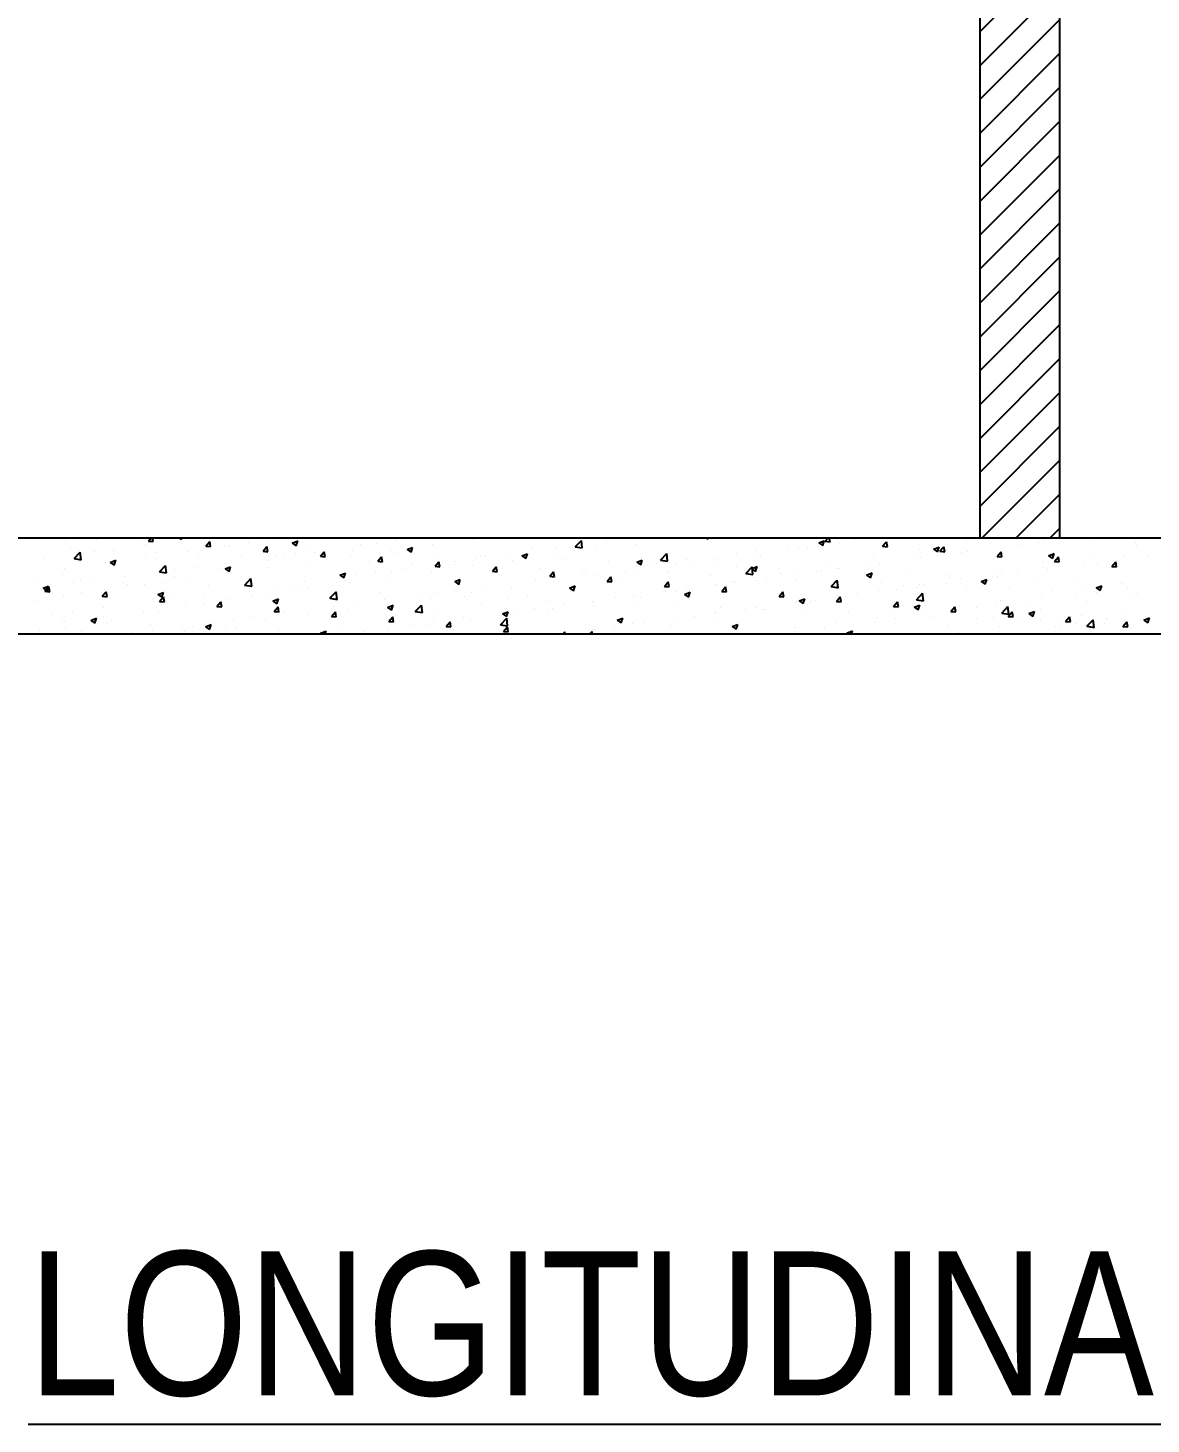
# Model space of a CAD drawing. Header units: inches. Extents: x 2738 to 3098, y 1543 to 1887.
# Drawn here: x 2876.8 to 2947.1, y 1542.5 to 1629.9 of the extents above; entities that cross this region are included whole.
import ezdxf

# ---------------------------------------------------------------- set-up
doc = ezdxf.new("R2010")
doc.units = ezdxf.units.IN
doc.header["$LTSCALE"] = 15
doc.header["$MEASUREMENT"] = 0
for name, color, linetype in [('Dim', 7, 'Continuous'), ('Hatch', 8, 'Continuous'), ('Sep. Tank', 5, 'Continuous'), ('Text', 4, 'Continuous')]:
    doc.layers.add(name, color=color, linetype=linetype)
doc.styles.add('AR_Arial Narrow', font='ARIALN.TTF')

msp = doc.modelspace()

# ---------------------------------------------------------------- hatches: boundary and pattern name
at = {"layer": 'Dim'}
h = msp.add_hatch(dxfattribs=at)
h.set_pattern_fill('ANSI31', color=256, scale=12)
h.paths.add_polyline_path([(2798.38335, 1834.10842), (2754.38335, 1834.10842), (2754.38335, 1790.10842), (2798.38335, 1790.10842), (2798.38335, 1809.10842), (2788.38335, 1809.10842), (2788.38335, 1800.10842), (2764.38335, 1800.10842), (2764.38335, 1824.10842), (2788.38335, 1824.10842), (2788.38335, 1815.10842), (2798.38335, 1815.10842)])
h.paths.add_polyline_path([(2840.38335, 1850.60842), (2936.38335, 1850.60842), (2936.38335, 1833.60842), (2941.38335, 1833.60842), (2941.38335, 1850.60842), (3001.38335, 1850.60842), (3001.38335, 1815.10842), (3011.38335, 1815.10842), (3011.38335, 1860.60842), (2830.38335, 1860.60842), (2830.38335, 1815.10842), (2840.38335, 1815.10842)])
h.paths.add_polyline_path([(2840.38335, 1809.10842), (2830.38335, 1809.10842), (2830.38335, 1763.60842), (3011.38335, 1763.60842), (3011.38335, 1809.10842), (3001.38335, 1809.10842), (3001.38335, 1773.60842), (2941.38335, 1773.60842), (2941.38335, 1785.60842), (2936.38335, 1785.60842), (2936.38335, 1773.60842), (2840.38335, 1773.60842)])
h.paths.add_polyline_path([(2840.38335, 1683.9922), (2830.38335, 1683.9922), (2830.38335, 1659.9922), (2840.38335, 1659.9922)])
h.paths.add_polyline_path([(2845.38335, 1633.9922), (2840.38335, 1633.9922), (2840.38335, 1653.9922), (2830.38335, 1653.9922), (2830.38335, 1597.9922), (2845.38335, 1597.9922)])
h.paths.add_polyline_path([(3012.38335, 1647.9922), (3002.38335, 1647.9922), (3002.38335, 1633.9922), (2997.38335, 1633.9922), (2997.38335, 1597.9922), (3012.38335, 1597.9922)])
h.paths.add_polyline_path([(3012.38335, 1683.9922), (3002.38335, 1683.9922), (3002.38335, 1653.9922), (3012.38335, 1653.9922)])
h.paths.add_polyline_path([(2941.38335, 1681.7006), (2936.38335, 1681.7006), (2936.38335, 1653.9922), (2941.38335, 1653.9922)])
h.paths.add_polyline_path([(2941.38335, 1653.9922), (2936.38335, 1653.9922), (2936.38335, 1639.9922), (2941.38335, 1639.9922)])
h.paths.add_polyline_path([(2941.38335, 1633.9922), (2936.38335, 1633.9922), (2936.38335, 1597.9922), (2941.38335, 1597.9922)])
h.paths.add_polyline_path([(2941.38335, 1825.60842), (2936.38335, 1825.60842), (2936.38335, 1813.60842), (2941.38335, 1813.60842)])
h.paths.add_polyline_path([(2941.38335, 1805.60842), (2936.38335, 1805.60842), (2936.38335, 1793.60842), (2941.38335, 1793.60842)], flags=17)

# ---------------------------------------------------------------- linework, layer by layer
at = {"layer": 'Hatch', "linetype": 'Continuous'}
for p, q in [((2878.444, 1597.99116), (2878.444, 1597.99116)), ((2879.17579, 1597.73471), (2879.17579, 1597.73471)), ((2881.11311, 1597.87839), (2881.11311, 1597.87839)), ((2883.78222, 1597.76562), (2883.78222, 1597.76562)), ((2884.16703, 1597.55615), (2884.16703, 1597.55615)), ((2884.37879, 1597.78197), (2884.5552, 1597.9922)), ((2884.37879, 1597.78197), (2884.67765, 1597.75582)), ((2884.67763, 1597.75578), (2884.63402, 1597.9922)), ((2886.29308, 1597.9922), (2886.43195, 1597.89853)), ((2886.43192, 1597.89853), (2886.46335, 1597.9922)), ((2886.45133, 1597.65284), (2886.45133, 1597.65284)), ((2887.32478, 1597.97188), (2887.32478, 1597.97188)), ((2887.96509, 1597.46821), (2888.20613, 1597.75547)), ((2888.26393, 1597.44202), (2888.20612, 1597.75544)), ((2890.63784, 1597.69363), (2890.63784, 1597.69363)), ((2891.89736, 1597.78942), (2891.89736, 1597.78942)), ((2893.36888, 1597.66585), (2893.71897, 1597.80024)), ((2893.36888, 1597.66585), (2893.61759, 1597.49809)), ((2893.61757, 1597.49809), (2893.71895, 1597.80023)), ((2897.66778, 1597.59684), (2897.66778, 1597.59684)), ((2898.61565, 1597.65946), (2898.61565, 1597.65946)), ((2899.86735, 1597.82425), (2899.86735, 1597.82425)), ((2902.12315, 1597.54686), (2902.12315, 1597.54686)), ((2904.69033, 1597.89891), (2904.69033, 1597.89891)), ((2911.07786, 1597.42785), (2911.4673, 1597.83373)), ((2911.24105, 1597.84917), (2911.24105, 1597.84917)), ((2911.5221, 1597.35844), (2911.46686, 1597.83328)), ((2913.05189, 1597.76114), (2913.05189, 1597.76114)), ((2914.84472, 1597.60156), (2914.84472, 1597.60156)), ((2917.44165, 1597.97644), (2917.44165, 1597.97644)), ((2919.25294, 1597.9922), (2919.37565, 1597.90943)), ((2919.37562, 1597.90943), (2919.4034, 1597.9922)), ((2926.31258, 1597.67675), (2926.66267, 1597.81114)), ((2926.31258, 1597.67675), (2926.56129, 1597.509)), ((2926.56127, 1597.50899), (2926.66265, 1597.81113)), ((2926.72064, 1597.7778), (2926.90055, 1597.9922)), ((2926.72064, 1597.7778), (2927.0195, 1597.75165)), ((2927.01948, 1597.75161), (2926.9751, 1597.9922)), ((2927.50051, 1597.86445), (2927.50051, 1597.86445)), ((2927.63768, 1597.71105), (2927.63768, 1597.71105)), ((2928.5302, 1597.869), (2928.5302, 1597.869)), ((2930.30694, 1597.46404), (2930.54799, 1597.7513)), ((2930.60578, 1597.43785), (2930.54797, 1597.75127)), ((2935.56013, 1597.77221), (2935.56013, 1597.77221)), ((2938.79138, 1597.55203), (2938.79138, 1597.55203)), ((2940.04308, 1597.71682), (2940.04308, 1597.71682)), ((2940.389, 1597.78859), (2940.389, 1597.78859)), ((2940.80725, 1597.95233), (2940.80725, 1597.95233)), ((2941.93674, 1597.96612), (2941.93674, 1597.96612)), ((2943.47636, 1597.83956), (2943.47636, 1597.83956)), ((2946.14548, 1597.72678), (2946.14548, 1597.72678)), ((2877.86392, 1596.72633), (2877.86392, 1596.72633)), ((2879.49824, 1597.31954), (2879.49824, 1597.31954)), ((2879.72309, 1596.69479), (2880.16777, 1596.62583)), ((2879.72351, 1596.69524), (2880.11296, 1597.10112)), ((2880.16777, 1596.62583), (2880.11253, 1597.10068)), ((2881.02167, 1597.14206), (2881.02167, 1597.14206)), ((2882.16735, 1597.20677), (2882.16735, 1597.20677)), ((2882.27337, 1597.30685), (2882.27337, 1597.30685)), ((2884.20771, 1596.74239), (2884.20771, 1596.74239)), ((2884.80598, 1596.69258), (2884.80598, 1596.69258)), ((2884.83646, 1597.09399), (2884.83646, 1597.09399)), ((2886.80465, 1597.11727), (2886.80465, 1597.11727)), ((2887.50557, 1596.98122), (2887.50557, 1596.98122)), ((2887.72191, 1597.1931), (2887.72191, 1597.1931)), ((2887.96509, 1597.46821), (2888.26395, 1597.44206)), ((2889.12045, 1597.54007), (2889.12045, 1597.54007)), ((2889.37183, 1597.46932), (2889.37183, 1597.46932)), ((2890.17469, 1596.86844), (2890.17469, 1596.86844)), ((2891.55139, 1597.15445), (2891.79244, 1597.44171)), ((2891.55139, 1597.15445), (2891.85025, 1597.1283)), ((2891.78956, 1597.42729), (2891.78956, 1597.42729)), ((2891.85023, 1597.12826), (2891.79242, 1597.44167)), ((2892.31254, 1596.82964), (2892.31254, 1596.82964)), ((2892.8438, 1596.75567), (2892.8438, 1596.75567)), ((2893.56424, 1596.99443), (2893.56424, 1596.99443)), ((2894.45867, 1597.31452), (2894.45867, 1597.31452)), ((2894.75185, 1597.09632), (2894.75185, 1597.09632)), ((2895.13769, 1596.84068), (2895.37874, 1597.12795)), ((2895.13769, 1596.84069), (2895.43655, 1596.81454)), ((2895.43653, 1596.8145), (2895.37872, 1597.12791)), ((2895.4579, 1597.24374), (2895.4579, 1597.24374)), ((2897.00068, 1596.85188), (2897.00068, 1596.85188)), ((2897.12778, 1597.20174), (2897.12778, 1597.20174)), ((2898.72399, 1596.52692), (2898.96504, 1596.81419)), ((2899.02283, 1596.50074), (2898.96502, 1596.81415)), ((2899.52621, 1597.17197), (2899.52621, 1597.17197)), ((2899.7969, 1597.08897), (2899.7969, 1597.08897)), ((2900.55453, 1597.26541), (2900.90462, 1597.3998)), ((2900.55453, 1597.26541), (2900.80324, 1597.09766)), ((2900.80322, 1597.09765), (2900.9046, 1597.39979)), ((2902.46601, 1596.97619), (2902.46601, 1596.97619)), ((2904.85511, 1596.68201), (2904.85511, 1596.68201)), ((2905.13512, 1596.86342), (2905.13512, 1596.86342)), ((2905.40919, 1596.84812), (2905.40919, 1596.84812)), ((2906.74877, 1596.93132), (2906.74877, 1596.93132)), ((2907.74018, 1596.86498), (2908.09027, 1596.99936)), ((2907.74018, 1596.86497), (2907.98889, 1596.69722)), ((2907.80423, 1596.75065), (2907.80423, 1596.75065)), ((2907.98886, 1596.69721), (2908.09024, 1596.99936)), ((2908.32512, 1597.34864), (2908.32512, 1597.34864)), ((2909.752, 1596.92941), (2909.752, 1596.92941)), ((2909.90653, 1597.34704), (2909.90653, 1597.34704)), ((2911.07742, 1597.42739), (2911.52211, 1597.35843)), ((2911.15823, 1597.51183), (2911.15823, 1597.51183)), ((2912.31918, 1597.28147), (2912.31918, 1597.28147)), ((2916.41406, 1596.60025), (2916.80351, 1597.00613)), ((2916.85831, 1596.53084), (2916.80307, 1597.00569)), ((2921.1974, 1597.03463), (2921.1974, 1597.03463)), ((2922.4491, 1597.19942), (2922.4491, 1597.19942)), ((2922.47357, 1596.98412), (2922.47357, 1596.98412)), ((2922.69833, 1596.86795), (2922.69833, 1596.86795)), ((2924.34276, 1597.44872), (2924.34276, 1597.44872)), ((2925.0705, 1597.359), (2925.0705, 1597.359)), ((2925.61427, 1597.36847), (2925.61427, 1597.36847)), ((2929.72827, 1596.77116), (2929.72827, 1596.77116)), ((2930.30694, 1597.46404), (2930.6058, 1597.43789)), ((2932.48827, 1596.72221), (2932.48827, 1596.72221)), ((2932.6442, 1597.27169), (2932.6442, 1597.27169)), ((2932.69935, 1596.74156), (2932.69935, 1596.74156)), ((2933.49823, 1597.27632), (2933.84832, 1597.4107)), ((2933.49823, 1597.27631), (2933.74694, 1597.10856)), ((2933.73997, 1596.887), (2933.73997, 1596.887)), ((2933.74692, 1597.10855), (2933.8483, 1597.4107)), ((2933.89324, 1597.15028), (2934.13429, 1597.43754)), ((2933.89324, 1597.15028), (2934.1921, 1597.12413)), ((2934.19209, 1597.12409), (2934.13427, 1597.43751)), ((2935.26654, 1597.09361), (2935.26654, 1597.09361)), ((2935.63363, 1597.1363), (2935.63363, 1597.1363)), ((2937.47954, 1596.83652), (2937.72059, 1597.12378)), ((2937.47955, 1596.83652), (2937.7784, 1596.81037)), ((2937.77839, 1596.81033), (2937.72057, 1597.12375)), ((2937.79207, 1597.4137), (2937.79207, 1597.4137)), ((2940.68388, 1596.87588), (2941.03397, 1597.01026)), ((2940.68388, 1596.87588), (2940.93259, 1596.70812)), ((2940.93256, 1596.70811), (2941.03395, 1597.01026)), ((2941.06585, 1596.52276), (2941.30689, 1596.81002)), ((2941.36469, 1596.49657), (2941.30687, 1596.80999)), ((2943.30154, 1597.02348), (2943.30154, 1597.02348)), ((2945.42092, 1596.79626), (2945.42092, 1596.79626)), ((2946.21747, 1597.52401), (2946.21747, 1597.52401)), ((2946.92451, 1596.82388), (2946.92451, 1596.82388)), ((2879.11499, 1596.07024), (2879.11499, 1596.07024)), ((2881.68218, 1596.4223), (2881.68218, 1596.4223)), ((2881.89005, 1596.19205), (2881.89005, 1596.19205)), ((2881.98212, 1596.45364), (2882.33221, 1596.58802)), ((2881.98212, 1596.45364), (2882.23083, 1596.28588)), ((2882.23081, 1596.28587), (2882.33219, 1596.58802)), ((2885.05929, 1595.86719), (2885.50398, 1595.79823)), ((2885.05972, 1595.86764), (2885.44916, 1596.27352)), ((2885.50397, 1595.79824), (2885.44873, 1596.27309)), ((2886.00943, 1595.99982), (2886.00943, 1595.99982)), ((2887.26113, 1596.16461), (2887.26113, 1596.16461)), ((2888.91998, 1596.09527), (2888.91998, 1596.09527)), ((2889.15479, 1596.41392), (2889.15479, 1596.41392)), ((2889.16777, 1596.0532), (2889.51786, 1596.18758)), ((2889.16777, 1596.0532), (2889.41648, 1595.88544)), ((2889.31103, 1595.80485), (2889.31103, 1595.80485)), ((2889.41646, 1595.88543), (2889.51784, 1596.18758)), ((2891.83591, 1596.5958), (2891.83591, 1596.5958)), ((2891.83656, 1596.12495), (2891.83656, 1596.12495)), ((2894.4335, 1596.49983), (2894.4335, 1596.49983)), ((2895.51291, 1596.64289), (2895.51291, 1596.64289)), ((2898.18202, 1596.53012), (2898.18202, 1596.53012)), ((2898.552, 1595.85219), (2898.552, 1595.85219)), ((2898.72399, 1596.52692), (2899.02285, 1596.50078)), ((2899.57732, 1595.84707), (2899.57732, 1595.84707)), ((2900.44566, 1596.1015), (2900.44566, 1596.1015)), ((2900.85113, 1596.41734), (2900.85113, 1596.41734)), ((2902.06235, 1595.88239), (2902.06235, 1595.88239)), ((2902.31029, 1596.21316), (2902.55134, 1596.50043)), ((2902.31029, 1596.21316), (2902.60915, 1596.18702)), ((2902.49326, 1596.34759), (2902.49326, 1596.34759)), ((2902.60913, 1596.18698), (2902.55132, 1596.50039)), ((2903.52025, 1596.30457), (2903.52025, 1596.30457)), ((2903.60342, 1596.51722), (2903.60342, 1596.51722)), ((2904.62953, 1596.23444), (2904.62953, 1596.23444)), ((2905.89659, 1595.8994), (2906.13764, 1596.18667)), ((2905.89659, 1595.8994), (2906.19545, 1595.87326)), ((2906.19544, 1595.87322), (2906.13762, 1596.18663)), ((2906.18936, 1596.1918), (2906.18936, 1596.1918)), ((2907.15506, 1596.55453), (2907.15506, 1596.55453)), ((2908.85847, 1596.07902), (2908.85847, 1596.07902)), ((2909.48289, 1595.58564), (2909.72394, 1595.87291)), ((2909.78174, 1595.55946), (2909.72392, 1595.87287)), ((2910.47334, 1596.63787), (2910.47334, 1596.63787)), ((2911.52758, 1595.96625), (2911.52758, 1595.96625)), ((2913.14246, 1596.5251), (2913.14246, 1596.5251)), ((2914.1967, 1595.85347), (2914.1967, 1595.85347)), ((2914.78392, 1595.93709), (2914.78392, 1595.93709)), ((2914.89429, 1596.20481), (2914.89429, 1596.20481)), ((2914.92582, 1596.46454), (2915.27592, 1596.59892)), ((2914.92582, 1596.46454), (2915.17454, 1596.29678)), ((2915.17451, 1596.29677), (2915.27589, 1596.59892)), ((2915.81157, 1596.41232), (2915.81157, 1596.41232)), ((2916.14599, 1596.3696), (2916.14599, 1596.3696)), ((2916.41363, 1596.59979), (2916.85831, 1596.53083)), ((2916.86647, 1595.8669), (2916.86647, 1595.8669)), ((2917.38085, 1596.31197), (2917.38085, 1596.31197)), ((2918.03965, 1596.6189), (2918.03965, 1596.6189)), ((2918.48068, 1596.29955), (2918.48068, 1596.29955)), ((2919.7824, 1596.36742), (2919.7824, 1596.36742)), ((2919.94803, 1596.66403), (2919.94803, 1596.66403)), ((2921.14979, 1596.18677), (2921.14979, 1596.18677)), ((2921.75027, 1595.77266), (2922.13971, 1596.17854)), ((2922.11147, 1596.0641), (2922.46156, 1596.19849)), ((2922.11147, 1596.0641), (2922.36018, 1595.89634)), ((2922.19451, 1595.70324), (2922.13927, 1596.17809)), ((2922.36016, 1595.89633), (2922.46154, 1596.19848)), ((2923.8189, 1596.074), (2923.8189, 1596.074)), ((2926.18516, 1595.89239), (2926.18516, 1595.89239)), ((2926.48802, 1595.96123), (2926.48802, 1595.96123)), ((2926.81234, 1596.27064), (2926.81234, 1596.27064)), ((2927.43686, 1596.05718), (2927.43686, 1596.05718)), ((2927.57689, 1596.04658), (2927.57689, 1596.04658)), ((2929.15713, 1595.84845), (2929.15713, 1595.84845)), ((2929.33052, 1596.30648), (2929.33052, 1596.30648)), ((2930.10242, 1596.36668), (2930.10242, 1596.36668)), ((2937.46968, 1596.02243), (2937.46968, 1596.02243)), ((2940.3282, 1596.12412), (2940.3282, 1596.12412)), ((2940.38561, 1596.52296), (2940.38561, 1596.52296)), ((2940.6214, 1595.99406), (2940.6214, 1595.99406)), ((2941.06585, 1596.52276), (2941.36471, 1596.49661)), ((2942.89539, 1596.47617), (2942.89539, 1596.47617)), ((2943.77915, 1596.40979), (2943.77915, 1596.40979)), ((2944.65215, 1596.209), (2944.89319, 1596.49626)), ((2944.65215, 1596.209), (2944.95101, 1596.18285)), ((2944.95099, 1596.18281), (2944.89318, 1596.49622)), ((2945.03085, 1596.57458), (2945.03085, 1596.57458)), ((2877.44924, 1595.44962), (2877.44924, 1595.44962)), ((2877.78101, 1594.84098), (2878.1311, 1594.97537)), ((2877.89994, 1594.64853), (2878.14099, 1594.93579)), ((2878.0297, 1594.67321), (2878.13108, 1594.97536)), ((2878.19878, 1594.62234), (2878.14097, 1594.93576)), ((2878.97412, 1595.69153), (2878.97412, 1595.69153)), ((2879.70632, 1595.17), (2879.70632, 1595.17)), ((2880.11835, 1595.33685), (2880.11835, 1595.33685)), ((2880.95802, 1595.33479), (2880.95802, 1595.33479)), ((2882.78746, 1595.22407), (2882.78746, 1595.22407)), ((2882.85168, 1595.5841), (2882.85168, 1595.5841)), ((2883.08812, 1595.09422), (2883.08812, 1595.09422)), ((2884.14691, 1595.07792), (2884.14691, 1595.07792)), ((2885.45658, 1595.1113), (2885.45658, 1595.1113)), ((2886.00405, 1595.59475), (2886.00405, 1595.59475)), ((2886.74385, 1595.4528), (2886.74385, 1595.4528)), ((2888.12569, 1594.99852), (2888.12569, 1594.99852)), ((2890.3955, 1595.0396), (2890.84018, 1594.97063)), ((2890.39593, 1595.04004), (2890.78537, 1595.44593)), ((2890.84018, 1594.97064), (2890.78494, 1595.44549)), ((2892.24889, 1595.02237), (2892.24889, 1595.02237)), ((2894.14255, 1595.27168), (2894.14255, 1595.27168)), ((2896.35342, 1595.65276), (2896.70351, 1595.78715)), ((2896.35342, 1595.65276), (2896.60213, 1595.485)), ((2896.6021, 1595.48499), (2896.70349, 1595.78714)), ((2896.66139, 1595.34654), (2896.66139, 1595.34654)), ((2896.93988, 1595.18741), (2896.93988, 1595.18741)), ((2897.30031, 1595.6874), (2897.30031, 1595.6874)), ((2899.46541, 1595.50751), (2899.46541, 1595.50751)), ((2903.53906, 1595.25232), (2903.88916, 1595.38671)), ((2903.53907, 1595.25232), (2903.78778, 1595.08456)), ((2903.78775, 1595.08455), (2903.88913, 1595.3867)), ((2905.43343, 1594.95926), (2905.43343, 1594.95926)), ((2908.59118, 1595.37499), (2908.59118, 1595.37499)), ((2909.4829, 1595.58564), (2909.78175, 1595.5595)), ((2909.6912, 1595.26494), (2909.6912, 1595.26494)), ((2909.84288, 1595.53977), (2909.84288, 1595.53977)), ((2910.72471, 1594.85188), (2911.0748, 1594.98627)), ((2910.9734, 1594.68412), (2911.07478, 1594.98626)), ((2911.73654, 1595.78908), (2911.73654, 1595.78908)), ((2912.25838, 1595.617), (2912.25838, 1595.617)), ((2913.0692, 1595.27188), (2913.31024, 1595.55915)), ((2913.0692, 1595.27188), (2913.36805, 1595.24573)), ((2913.36804, 1595.2457), (2913.31022, 1595.55911)), ((2913.95054, 1595.36637), (2913.95054, 1595.36637)), ((2916.6555, 1594.95812), (2916.89654, 1595.24539)), ((2916.6555, 1594.95812), (2916.95436, 1594.93197)), ((2916.86581, 1595.7407), (2916.86581, 1595.7407)), ((2916.95434, 1594.93194), (2916.89652, 1595.24535)), ((2919.53492, 1595.62792), (2919.53492, 1595.62792)), ((2919.88205, 1595.06257), (2919.88205, 1595.06257)), ((2919.88723, 1594.99956), (2919.88723, 1594.99956)), ((2920.2418, 1594.64436), (2920.48284, 1594.93163)), ((2920.54064, 1594.61818), (2920.48283, 1594.93159)), ((2920.98048, 1595.26959), (2920.98048, 1595.26959)), ((2921.13375, 1595.22736), (2921.13375, 1595.22736)), ((2921.74983, 1595.7722), (2922.19452, 1595.70323)), ((2922.20403, 1595.51515), (2922.20403, 1595.51515)), ((2922.41277, 1595.31965), (2922.41277, 1595.31965)), ((2923.02741, 1595.47666), (2923.02741, 1595.47666)), ((2923.89641, 1595.77011), (2923.89641, 1595.77011)), ((2924.87314, 1595.40238), (2924.87314, 1595.40238)), ((2925.0097, 1595.69453), (2925.0097, 1595.69453)), ((2927.08604, 1594.9446), (2927.53072, 1594.87563)), ((2927.08648, 1594.94506), (2927.47592, 1595.35094)), ((2927.53072, 1594.87564), (2927.47547, 1595.35049)), ((2927.54226, 1595.2896), (2927.54226, 1595.2896)), ((2929.29712, 1595.66366), (2929.64721, 1595.79805)), ((2929.29712, 1595.66366), (2929.54583, 1595.4959)), ((2929.5458, 1595.49589), (2929.64719, 1595.79804)), ((2930.21137, 1595.17683), (2930.21137, 1595.17683)), ((2931.63782, 1595.02138), (2931.63782, 1595.02138)), ((2931.82624, 1595.73568), (2931.82624, 1595.73568)), ((2932.63855, 1595.07709), (2932.63855, 1595.07709)), ((2932.88048, 1595.06405), (2932.88048, 1595.06405)), ((2934.31829, 1595.16424), (2934.31829, 1595.16424)), ((2934.49535, 1595.6229), (2934.49535, 1595.6229)), ((2934.55375, 1595.52191), (2934.55375, 1595.52191)), ((2935.20574, 1595.42914), (2935.20574, 1595.42914)), ((2935.54959, 1594.95128), (2935.54959, 1594.95128)), ((2936.48276, 1595.26322), (2936.83286, 1595.39761)), ((2936.48277, 1595.26322), (2936.73148, 1595.09546)), ((2936.73145, 1595.09546), (2936.83283, 1595.3976)), ((2937.16447, 1595.51013), (2937.16447, 1595.51013)), ((2937.47604, 1595.57997), (2937.47604, 1595.57997)), ((2937.73127, 1595.74923), (2937.73127, 1595.74923)), ((2938.72774, 1595.74476), (2938.72774, 1595.74476)), ((2939.83358, 1595.39735), (2939.83358, 1595.39735)), ((2942.50269, 1595.28458), (2942.50269, 1595.28458)), ((2943.66841, 1594.86278), (2944.0185, 1594.99717)), ((2943.9171, 1594.69502), (2944.01848, 1594.99716)), ((2945.1718, 1595.17181), (2945.1718, 1595.17181)), ((2945.36012, 1595.13179), (2945.36012, 1595.13179)), ((2877.25626, 1594.09317), (2877.25626, 1594.09317)), ((2877.78101, 1594.84098), (2878.02972, 1594.67322)), ((2877.89994, 1594.64853), (2878.1988, 1594.62238)), ((2879.0542, 1594.40577), (2879.0542, 1594.40577)), ((2880.17219, 1594.5937), (2880.17219, 1594.5937)), ((2881.48624, 1594.33477), (2881.72729, 1594.62203)), ((2881.48624, 1594.33477), (2881.7851, 1594.30862)), ((2881.62138, 1594.75783), (2881.62138, 1594.75783)), ((2881.78509, 1594.30858), (2881.72727, 1594.622)), ((2884.96666, 1594.44054), (2885.31675, 1594.57493)), ((2884.96666, 1594.44054), (2885.21537, 1594.27278)), ((2885.07254, 1594.02101), (2885.31359, 1594.30827)), ((2885.21535, 1594.27278), (2885.31673, 1594.57492)), ((2885.37139, 1593.99482), (2885.31357, 1594.30824)), ((2885.94578, 1594.19255), (2885.94578, 1594.19255)), ((2887.83944, 1594.44186), (2887.83944, 1594.44186)), ((2889.25023, 1594.14038), (2889.25023, 1594.14038)), ((2890.7948, 1594.88575), (2890.7948, 1594.88575)), ((2890.82953, 1594.34549), (2890.82953, 1594.34549)), ((2890.99719, 1594.85758), (2890.99719, 1594.85758)), ((2891.77576, 1594.46048), (2891.77576, 1594.46048)), ((2892.1523, 1594.0401), (2892.5024, 1594.17449)), ((2892.40099, 1593.87234), (2892.50237, 1594.17448)), ((2893.46391, 1594.77297), (2893.46391, 1594.77297)), ((2893.74546, 1594.84602), (2893.74546, 1594.84602)), ((2894.3727, 1594.83536), (2894.3727, 1594.83536)), ((2895.7317, 1594.212), (2896.17639, 1594.14303)), ((2895.73213, 1594.21245), (2896.12158, 1594.61833)), ((2896.17638, 1594.14304), (2896.12114, 1594.61789)), ((2896.13302, 1594.6602), (2896.13302, 1594.6602)), ((2898.80214, 1594.54742), (2898.80214, 1594.54742)), ((2899.13032, 1594.12944), (2899.13032, 1594.12944)), ((2901.47125, 1594.43465), (2901.47125, 1594.43465)), ((2902.00155, 1594.21792), (2902.00155, 1594.21792)), ((2902.28807, 1594.54517), (2902.28807, 1594.54517)), ((2903.53977, 1594.70995), (2903.53977, 1594.70995)), ((2904.14036, 1594.32188), (2904.14036, 1594.32188)), ((2904.56873, 1594.56997), (2904.56873, 1594.56997)), ((2906.80947, 1594.2091), (2906.80947, 1594.2091)), ((2907.09427, 1594.89006), (2907.09427, 1594.89006)), ((2908.11868, 1594.36532), (2908.11868, 1594.36532)), ((2909.47859, 1594.09633), (2909.47859, 1594.09633)), ((2910.72471, 1594.85188), (2910.97342, 1594.68412)), ((2911.03461, 1594.86585), (2911.03461, 1594.86585)), ((2913.57894, 1594.23275), (2913.57894, 1594.23275)), ((2914.72312, 1594.27262), (2914.72312, 1594.27262)), ((2914.83064, 1594.39754), (2914.83064, 1594.39754)), ((2915.14862, 1594.26854), (2915.14862, 1594.26854)), ((2916.7243, 1594.64684), (2916.7243, 1594.64684)), ((2917.32005, 1594.6475), (2917.32005, 1594.6475)), ((2917.91036, 1594.45144), (2918.26045, 1594.58583)), ((2917.91036, 1594.45144), (2918.15907, 1594.28368)), ((2918.06455, 1594.76906), (2918.06455, 1594.76906)), ((2918.15905, 1594.28368), (2918.26043, 1594.58582)), ((2920.2418, 1594.64436), (2920.54066, 1594.61821)), ((2923.8281, 1594.3306), (2924.06914, 1594.61787)), ((2923.8281, 1594.3306), (2924.12696, 1594.30445)), ((2924.12694, 1594.30441), (2924.06913, 1594.61783)), ((2925.09601, 1594.051), (2925.4461, 1594.18539)), ((2925.34469, 1593.88324), (2925.44607, 1594.18538)), ((2926.12151, 1594.08512), (2926.12151, 1594.08512)), ((2927.4144, 1594.01684), (2927.65544, 1594.3041)), ((2927.51609, 1594.38211), (2927.51609, 1594.38211)), ((2927.71324, 1593.99065), (2927.65543, 1594.30407)), ((2928.01517, 1594.33442), (2928.01517, 1594.33442)), ((2928.72189, 1594.52086), (2928.72189, 1594.52086)), ((2930.04162, 1594.70221), (2930.04162, 1594.70221)), ((2931.17293, 1594.75015), (2931.17293, 1594.75015)), ((2932.42224, 1594.117), (2932.86693, 1594.04803)), ((2932.42268, 1594.11746), (2932.81213, 1594.52335)), ((2932.42463, 1594.91494), (2932.42463, 1594.91494)), ((2932.86692, 1594.04804), (2932.81168, 1594.52289)), ((2937.67047, 1594.08477), (2937.67047, 1594.08477)), ((2938.21871, 1594.8385), (2938.21871, 1594.8385)), ((2940.2674, 1594.45965), (2940.2674, 1594.45965)), ((2940.88782, 1594.72573), (2940.88782, 1594.72573)), ((2942.4638, 1594.43773), (2942.4638, 1594.43773)), ((2942.83459, 1594.8117), (2942.83459, 1594.8117)), ((2943.55693, 1594.61295), (2943.55693, 1594.61295)), ((2943.66841, 1594.86278), (2943.91712, 1594.69502)), ((2943.7155, 1594.60252), (2943.7155, 1594.60252)), ((2945.60916, 1594.85183), (2945.60916, 1594.85183)), ((2946.01104, 1594.54069), (2946.01104, 1594.54069)), ((2946.22604, 1594.50018), (2946.22604, 1594.50018)), ((2878.39097, 1593.19794), (2878.39097, 1593.19794)), ((2879.64267, 1593.36273), (2879.64267, 1593.36273)), ((2881.53633, 1593.61204), (2881.53633, 1593.61204)), ((2884.08611, 1593.41345), (2884.08611, 1593.41345)), ((2884.69408, 1594.02776), (2884.69408, 1594.02776)), ((2884.99767, 1593.34444), (2884.99767, 1593.34444)), ((2885.07255, 1594.02101), (2885.3714, 1593.99486)), ((2886.68305, 1593.78833), (2886.68305, 1593.78833)), ((2887.9136, 1593.84497), (2887.9136, 1593.84497)), ((2888.65885, 1593.70725), (2888.89989, 1593.99451)), ((2888.65885, 1593.70725), (2888.9577, 1593.6811)), ((2888.95769, 1593.68106), (2888.89987, 1593.99447)), ((2892.15231, 1594.0401), (2892.40102, 1593.87234)), ((2892.24515, 1593.39348), (2892.48619, 1593.68075)), ((2892.24515, 1593.39349), (2892.54401, 1593.36734)), ((2892.54399, 1593.3673), (2892.48618, 1593.68071)), ((2892.82721, 1593.29962), (2892.82721, 1593.29962)), ((2895.83145, 1593.07972), (2896.07249, 1593.36699)), ((2895.98496, 1593.71534), (2895.98496, 1593.71534)), ((2896.13029, 1593.05354), (2896.07248, 1593.36695)), ((2896.87908, 1593.52294), (2896.87908, 1593.52294)), ((2897.23666, 1593.88013), (2897.23666, 1593.88013)), ((2899.33795, 1593.63966), (2899.68804, 1593.77405)), ((2899.33795, 1593.63966), (2899.58666, 1593.47191)), ((2899.40461, 1593.84304), (2899.40461, 1593.84304)), ((2899.58664, 1593.4719), (2899.68802, 1593.77404)), ((2901.06791, 1593.3844), (2901.51259, 1593.31543)), ((2901.06834, 1593.38485), (2901.45778, 1593.79073)), ((2901.51259, 1593.31544), (2901.45735, 1593.79029)), ((2902.28682, 1593.36427), (2902.28682, 1593.36427)), ((2905.20275, 1593.8648), (2905.20275, 1593.8648)), ((2906.5236, 1593.23923), (2906.87369, 1593.37361)), ((2906.5236, 1593.23922), (2906.77231, 1593.07147)), ((2906.77229, 1593.07146), (2906.87367, 1593.37361)), ((2907.03347, 1593.22559), (2907.03347, 1593.22559)), ((2907.27583, 1593.40293), (2907.27583, 1593.40293)), ((2908.52753, 1593.56772), (2908.52753, 1593.56772)), ((2909.31676, 1593.26749), (2909.31676, 1593.26749)), ((2909.6304, 1593.60048), (2909.6304, 1593.60048)), ((2910.42119, 1593.81702), (2910.42119, 1593.81702)), ((2912.1477, 1593.98355), (2912.1477, 1593.98355)), ((2912.19758, 1593.95253), (2912.19758, 1593.95253)), ((2912.23269, 1593.76801), (2912.23269, 1593.76801)), ((2914.81681, 1593.87078), (2914.81681, 1593.87078)), ((2917.48592, 1593.758), (2917.48592, 1593.758)), ((2919.8184, 1593.2553), (2919.8184, 1593.2553)), ((2919.82644, 1593.33509), (2919.82644, 1593.33509)), ((2920.15503, 1593.64523), (2920.15503, 1593.64523)), ((2921.71206, 1593.5046), (2921.71206, 1593.5046)), ((2922.35197, 1593.65518), (2922.35197, 1593.65518)), ((2922.82415, 1593.53246), (2922.82415, 1593.53246)), ((2922.89003, 1593.51981), (2922.89003, 1593.51981)), ((2924.86982, 1593.92033), (2924.86982, 1593.92033)), ((2924.9489, 1594.03006), (2924.9489, 1594.03006)), ((2925.09601, 1594.051), (2925.34472, 1593.88325)), ((2925.49326, 1593.41968), (2925.49326, 1593.41968)), ((2925.80596, 1594.02033), (2925.80596, 1594.02033)), ((2927.4144, 1594.01684), (2927.71326, 1593.99069)), ((2928.16237, 1593.30691), (2928.16237, 1593.30691)), ((2930.83148, 1593.19413), (2930.83148, 1593.19413)), ((2931.0007, 1593.70308), (2931.24175, 1593.99034)), ((2931.0007, 1593.70308), (2931.29956, 1593.67693)), ((2931.29954, 1593.67689), (2931.24173, 1593.99031)), ((2932.28165, 1593.65056), (2932.63175, 1593.78495)), ((2932.28165, 1593.65056), (2932.53037, 1593.48281)), ((2932.53034, 1593.4828), (2932.63172, 1593.78495)), ((2932.57775, 1593.41262), (2932.57775, 1593.41262)), ((2933.00294, 1593.19219), (2933.00294, 1593.19219)), ((2934.587, 1593.38932), (2934.82805, 1593.67658)), ((2934.587, 1593.38932), (2934.88586, 1593.36317)), ((2934.88584, 1593.36313), (2934.82803, 1593.67655)), ((2935.14494, 1593.76467), (2935.14494, 1593.76467)), ((2936.16069, 1593.60791), (2936.16069, 1593.60791)), ((2937.41239, 1593.7727), (2937.41239, 1593.7727)), ((2937.75845, 1593.2894), (2938.20313, 1593.22043)), ((2937.75889, 1593.28987), (2938.14833, 1593.69575)), ((2938.20313, 1593.22044), (2938.14788, 1593.69529)), ((2938.1733, 1593.07556), (2938.41435, 1593.36282)), ((2938.47214, 1593.04937), (2938.41433, 1593.36279)), ((2939.30605, 1594.02201), (2939.30605, 1594.02201)), ((2939.4673, 1593.25013), (2939.81739, 1593.38451)), ((2939.4673, 1593.25013), (2939.71601, 1593.08237)), ((2939.71599, 1593.08236), (2939.81737, 1593.38451)), ((2940.17918, 1593.53964), (2940.17918, 1593.53964)), ((2943.09511, 1594.04016), (2943.09511, 1594.04016)), ((2945.29932, 1593.46732), (2945.29932, 1593.46732)), ((2878.9934, 1592.7413), (2878.9934, 1592.7413)), ((2879.14468, 1592.78187), (2879.14468, 1592.78187)), ((2879.16581, 1592.34339), (2879.16581, 1592.34339)), ((2880.76555, 1592.82789), (2881.11564, 1592.96227)), ((2880.76555, 1592.82789), (2881.01426, 1592.66013)), ((2881.01423, 1592.66012), (2881.11562, 1592.96227)), ((2881.56058, 1593.09336), (2881.56058, 1593.09336)), ((2881.81379, 1592.66909), (2881.81379, 1592.66909)), ((2882.08174, 1592.84392), (2882.08174, 1592.84392)), ((2884.4829, 1592.55632), (2884.4829, 1592.55632)), ((2886.52409, 1592.4698), (2886.52409, 1592.4698)), ((2887.15201, 1592.44355), (2887.15201, 1592.44355)), ((2887.95119, 1592.42745), (2888.30129, 1592.56183)), ((2887.95119, 1592.42745), (2888.19991, 1592.25969)), ((2888.19988, 1592.25968), (2888.30126, 1592.56183)), ((2889.18943, 1592.47592), (2889.18943, 1592.47592)), ((2889.68185, 1592.88552), (2889.68185, 1592.88552)), ((2889.82113, 1592.33077), (2889.82113, 1592.33077)), ((2890.93355, 1593.05031), (2890.93355, 1593.05031)), ((2891.71496, 1592.79601), (2891.71496, 1592.79601)), ((2894.3119, 1593.17089), (2894.3119, 1593.17089)), ((2895.83145, 1593.07972), (2896.13031, 1593.05358)), ((2896.45496, 1592.36322), (2896.45496, 1592.36322)), ((2899.37089, 1592.86375), (2899.37089, 1592.86375)), ((2899.41775, 1592.76596), (2899.65879, 1593.05323)), ((2899.41775, 1592.76596), (2899.71661, 1592.73982)), ((2899.71659, 1592.73978), (2899.65878, 1593.05319)), ((2900.97272, 1592.57311), (2900.97272, 1592.57311)), ((2901.94075, 1592.55345), (2901.94075, 1592.55345)), ((2902.22442, 1592.7379), (2902.22442, 1592.7379)), ((2903.00405, 1592.4522), (2903.24509, 1592.73947)), ((2903.00405, 1592.4522), (2903.30291, 1592.42606)), ((2903.30289, 1592.42602), (2903.24508, 1592.73943)), ((2904.11808, 1592.9872), (2904.11808, 1592.9872)), ((2904.50793, 1592.9055), (2904.50793, 1592.9055)), ((2906.40083, 1592.76696), (2906.40083, 1592.76696)), ((2906.40411, 1592.5568), (2906.8488, 1592.48783)), ((2906.40455, 1592.55726), (2906.79399, 1592.96314)), ((2906.59035, 1592.13844), (2906.8314, 1592.42571)), ((2906.84879, 1592.48784), (2906.79355, 1592.96269)), ((2906.88919, 1592.11226), (2906.83138, 1592.42567)), ((2913.51529, 1592.42548), (2913.51529, 1592.42548)), ((2913.70925, 1592.83879), (2914.05934, 1592.97317)), ((2913.70925, 1592.83879), (2913.95796, 1592.67103)), ((2913.95793, 1592.67102), (2914.05932, 1592.97317)), ((2914.66232, 1592.60815), (2914.66232, 1592.60815)), ((2915.40895, 1592.67478), (2915.40895, 1592.67478)), ((2917.05817, 1592.51876), (2917.05817, 1592.51876)), ((2917.25925, 1592.98303), (2917.25925, 1592.98303)), ((2918.5667, 1593.09051), (2918.5667, 1593.09051)), ((2919.9741, 1593.01928), (2919.9741, 1593.01928)), ((2920.89489, 1592.43835), (2921.24499, 1592.57274)), ((2920.89489, 1592.43835), (2921.14361, 1592.27059)), ((2921.14358, 1592.27058), (2921.24496, 1592.57273)), ((2924.8881, 1592.36559), (2924.8881, 1592.36559)), ((2926.69983, 1592.36236), (2926.69983, 1592.36236)), ((2927.45529, 1592.71765), (2927.45529, 1592.71765)), ((2929.85758, 1592.77809), (2929.85758, 1592.77809)), ((2929.98082, 1593.03774), (2929.98082, 1593.03774)), ((2931.10928, 1592.94288), (2931.10928, 1592.94288)), ((2933.5006, 1593.08136), (2933.5006, 1593.08136)), ((2934.34731, 1592.53859), (2934.34731, 1592.53859)), ((2936.16971, 1592.96858), (2936.16971, 1592.96858)), ((2937.26325, 1593.03911), (2937.26325, 1593.03911)), ((2937.60967, 1592.4203), (2937.60967, 1592.4203)), ((2938.1733, 1593.07556), (2938.47216, 1593.04941)), ((2938.83882, 1592.85581), (2938.83882, 1592.85581)), ((2940.20661, 1592.79518), (2940.20661, 1592.79518)), ((2941.14845, 1592.46567), (2941.14845, 1592.46567)), ((2941.37725, 1592.44181), (2941.37725, 1592.44181)), ((2941.50793, 1592.74304), (2941.50793, 1592.74304)), ((2941.7596, 1592.7618), (2942.00065, 1593.04906)), ((2941.7596, 1592.7618), (2942.05846, 1592.73565)), ((2942.05844, 1592.73561), (2942.00063, 1593.04902)), ((2942.40015, 1592.63046), (2942.40015, 1592.63046)), ((2942.77379, 1593.14723), (2942.77379, 1593.14723)), ((2943.09465, 1592.4618), (2943.53934, 1592.39284)), ((2943.0951, 1592.46227), (2943.48454, 1592.86815)), ((2943.53933, 1592.39285), (2943.48409, 1592.86769)), ((2944.17704, 1592.63026), (2944.17704, 1592.63026)), ((2944.29318, 1592.94233), (2944.29318, 1592.94233)), ((2944.29381, 1592.87977), (2944.29381, 1592.87977)), ((2945.3459, 1592.44803), (2945.58695, 1592.7353)), ((2945.3459, 1592.44804), (2945.64476, 1592.42189)), ((2945.64475, 1592.42185), (2945.58693, 1592.73526)), ((2946.65295, 1592.84969), (2947.00304, 1592.98408)), ((2946.65295, 1592.84969), (2946.90166, 1592.68193)), ((2946.84616, 1592.51749), (2946.84616, 1592.51749)), ((2946.90163, 1592.68192), (2947.00302, 1592.98407)), ((2877.52981, 1592.22302), (2877.52981, 1592.22302)), ((2880.19892, 1592.11024), (2880.19892, 1592.11024)), ((2882.86803, 1591.99747), (2882.86803, 1591.99747)), ((2883.37874, 1592.0557), (2883.37874, 1592.0557)), ((2884.63044, 1592.22049), (2884.63044, 1592.22049)), ((2886.62225, 1592.12386), (2886.62225, 1592.12386)), ((2892.49024, 1592.218), (2892.49024, 1592.218)), ((2895.13684, 1592.02701), (2895.48693, 1592.1614)), ((2895.13684, 1592.02701), (2895.18844, 1591.9922)), ((2895.15935, 1592.10522), (2895.15935, 1592.10522)), ((2895.43014, 1591.9922), (2895.48691, 1592.16139)), ((2897.81497, 1592.15738), (2897.81497, 1592.15738)), ((2897.82846, 1591.99245), (2897.82846, 1591.99245)), ((2899.34382, 1592.17857), (2899.34382, 1592.17857)), ((2903.48489, 1592.26644), (2903.48489, 1592.26644)), ((2906.59035, 1592.13844), (2906.88921, 1592.1123)), ((2910.31722, 1591.9922), (2910.4177, 1592.11195)), ((2910.43976, 1591.9922), (2910.41768, 1592.11191)), ((2911.99266, 1591.9922), (2912.1302, 1592.13554)), ((2912.14638, 1591.9922), (2912.12976, 1592.13509)), ((2912.13678, 1592.28806), (2912.13678, 1592.28806)), ((2912.26359, 1592.26069), (2912.26359, 1592.26069)), ((2914.14224, 1592.01823), (2914.14224, 1592.01823)), ((2924.80617, 1592.11306), (2924.80617, 1592.11306)), ((2928.08054, 1592.03791), (2928.43063, 1592.1723)), ((2928.08054, 1592.03791), (2928.1483, 1591.9922)), ((2928.37018, 1591.9922), (2928.43061, 1592.17229)), ((2931.43138, 1592.03806), (2931.43138, 1592.03806)), ((2935.08414, 1592.1002), (2935.08414, 1592.1002)), ((2937.9907, 1592.04995), (2937.9907, 1592.04995))]:
    msp.add_line(p, q, dxfattribs=at)
at = {"layer": 'Sep. Tank'}
for p, q in [((2936.38335, 1681.7006), (2936.38335, 1597.9922)), ((2941.38335, 1681.7006), (2941.38335, 1597.9922)), ((2830.38335, 1597.9922), (3012.38335, 1597.9922)), ((2825.38335, 1591.9922), (3017.38335, 1591.9922))]:
    msp.add_line(p, q, dxfattribs=at)

# ---------------------------------------------------------------- texts
at = {"layer": 'Text', "style": 'AR_Arial Narrow'}
msp.add_text('%%ULONGITUDINAL SECTION', height=8.9997269, dxfattribs=at).set_placement((2876.8411, 1544.34948))

doc.saveas('drawing.dxf')
